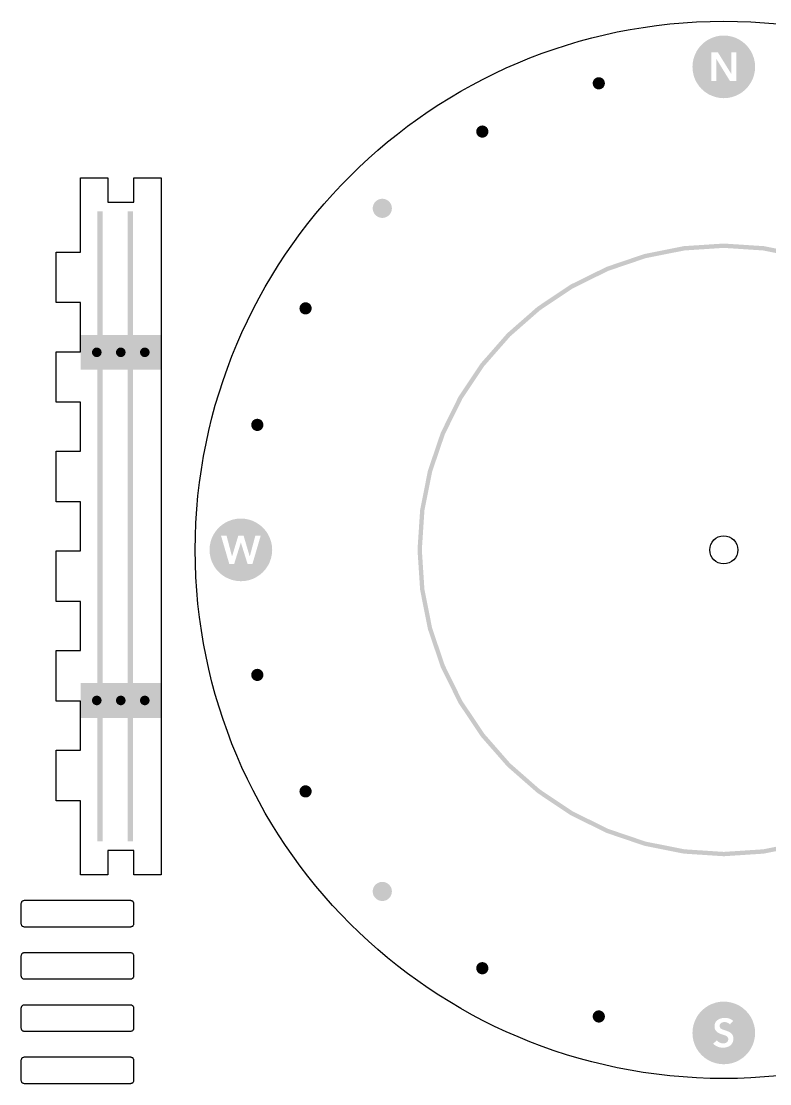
# Model space of a CAD drawing. Header units: millimetres. Extents: x 7 to 181, y 8 to 291.
# Drawn here: x 7 to 93, y 169 to 291 of the extents above; entities that cross this region are included whole.
import ezdxf

# ---------------------------------------------------------------- set-up
doc = ezdxf.new("R2010")
doc.units = ezdxf.units.MM
doc.layers.add('CUT', color=1, linetype='Continuous')
doc.layers.add('RASTER', color=7, linetype='Continuous')

msp = doc.modelspace()

# ---------------------------------------------------------------- hatches: boundary and pattern name
at = {"layer": 'RASTER'}
h = msp.add_hatch(color=7, dxfattribs=at)
h.paths.add_polyline_path([(91.3, 285.8), (91.269, 285.33), (91.177, 284.868), (91.026, 284.422), (90.818, 284), (90.556, 283.608), (90.246, 283.254), (89.892, 282.944), (89.5, 282.682), (89.078, 282.474), (88.632, 282.323), (88.17, 282.231), (87.7, 282.2), (87.23, 282.231), (86.768, 282.323), (86.322, 282.474), (85.9, 282.682), (85.508, 282.944), (85.154, 283.254), (84.844, 283.608), (84.582, 284), (84.374, 284.422), (84.223, 284.868), (84.131, 285.33), (84.1, 285.8), (84.131, 286.27), (84.223, 286.732), (84.374, 287.178), (84.582, 287.6), (84.844, 287.992), (85.154, 288.346), (85.508, 288.656), (85.9, 288.918), (86.322, 289.126), (86.768, 289.277), (87.23, 289.369), (87.7, 289.4), (88.17, 289.369), (88.632, 289.277), (89.078, 289.126), (89.5, 288.918), (89.892, 288.656), (90.246, 288.346), (90.556, 287.992), (90.818, 287.6), (91.026, 287.178), (91.177, 286.732), (91.269, 286.27)])
h.paths.add_polyline_path([(86.262, 287.45), (86.262, 284.187), (86.843, 284.187), (86.843, 286.708), (86.852, 286.708), (88.4, 284.187), (89.138, 284.187), (89.138, 287.45), (88.557, 287.45), (88.557, 285.007), (88.548, 285.007), (87.032, 287.45), (86.262, 287.45)], flags=0)
for points in [[(74.036, 283.909), (74.03, 283.818), (74.012, 283.728), (73.982, 283.641), (73.942, 283.559), (73.891, 283.483), (73.831, 283.414), (73.762, 283.354), (73.686, 283.303), (73.603, 283.262), (73.517, 283.233), (73.427, 283.215), (73.336, 283.209), (73.244, 283.215), (73.154, 283.233), (73.068, 283.262), (72.986, 283.303), (72.909, 283.354), (72.841, 283.414), (72.78, 283.483), (72.729, 283.559), (72.689, 283.641), (72.659, 283.728), (72.642, 283.818), (72.636, 283.909), (72.642, 284), (72.659, 284.09), (72.689, 284.177), (72.729, 284.259), (72.78, 284.335), (72.841, 284.404), (72.909, 284.464), (72.986, 284.515), (73.068, 284.556), (73.154, 284.585), (73.244, 284.603), (73.336, 284.609), (73.427, 284.603), (73.517, 284.585), (73.603, 284.556), (73.686, 284.515), (73.762, 284.464), (73.831, 284.404), (73.891, 284.335), (73.942, 284.259), (73.982, 284.177), (74.012, 284.09), (74.03, 284)], [(60.65, 278.364), (60.644, 278.273), (60.626, 278.183), (60.597, 278.097), (60.556, 278.014), (60.505, 277.938), (60.445, 277.869), (60.376, 277.809), (60.3, 277.758), (60.218, 277.718), (60.131, 277.688), (60.041, 277.67), (59.95, 277.664), (59.859, 277.67), (59.769, 277.688), (59.682, 277.718), (59.6, 277.758), (59.524, 277.809), (59.455, 277.869), (59.395, 277.938), (59.344, 278.014), (59.303, 278.097), (59.274, 278.183), (59.256, 278.273), (59.25, 278.364), (59.256, 278.456), (59.274, 278.546), (59.303, 278.632), (59.344, 278.714), (59.395, 278.791), (59.455, 278.859), (59.524, 278.92), (59.6, 278.971), (59.682, 279.011), (59.769, 279.041), (59.859, 279.058), (59.95, 279.064), (60.041, 279.058), (60.131, 279.041), (60.218, 279.011), (60.3, 278.971), (60.376, 278.92), (60.445, 278.859), (60.505, 278.791), (60.556, 278.714), (60.597, 278.632), (60.626, 278.546), (60.644, 278.456)], [(49.556, 269.544), (49.546, 269.401), (49.518, 269.26), (49.472, 269.123), (49.408, 268.994), (49.328, 268.875), (49.233, 268.767), (49.125, 268.672), (49.006, 268.592), (48.877, 268.528), (48.74, 268.482), (48.599, 268.454), (48.456, 268.444), (48.312, 268.454), (48.171, 268.482), (48.035, 268.528), (47.906, 268.592), (47.786, 268.672), (47.678, 268.767), (47.583, 268.875), (47.503, 268.994), (47.439, 269.123), (47.393, 269.26), (47.365, 269.401), (47.356, 269.544), (47.365, 269.688), (47.393, 269.829), (47.439, 269.965), (47.503, 270.094), (47.583, 270.214), (47.678, 270.322), (47.786, 270.417), (47.906, 270.497), (48.035, 270.561), (48.171, 270.607), (48.312, 270.635), (48.456, 270.644), (48.599, 270.635), (48.74, 270.607), (48.877, 270.561), (49.006, 270.497), (49.125, 270.417), (49.233, 270.322), (49.328, 270.214), (49.408, 270.094), (49.472, 269.965), (49.518, 269.829), (49.546, 269.688)], [(16.3, 269.2), (16.3, 196.8), (15.7, 196.8), (15.7, 269.2)], [(19.8, 269.2), (19.8, 196.8), (19.2, 196.8), (19.2, 269.2)], [(40.336, 258.05), (40.33, 257.959), (40.312, 257.869), (40.282, 257.782), (40.242, 257.7), (40.191, 257.624), (40.131, 257.555), (40.062, 257.495), (39.986, 257.444), (39.903, 257.403), (39.817, 257.374), (39.727, 257.356), (39.636, 257.35), (39.544, 257.356), (39.454, 257.374), (39.368, 257.403), (39.286, 257.444), (39.209, 257.495), (39.141, 257.555), (39.08, 257.624), (39.029, 257.7), (38.989, 257.782), (38.959, 257.869), (38.942, 257.959), (38.936, 258.05), (38.942, 258.141), (38.959, 258.231), (38.989, 258.318), (39.029, 258.4), (39.08, 258.476), (39.141, 258.545), (39.209, 258.605), (39.286, 258.656), (39.368, 258.697), (39.454, 258.726), (39.544, 258.744), (39.636, 258.75), (39.727, 258.744), (39.817, 258.726), (39.903, 258.697), (39.986, 258.656), (40.062, 258.605), (40.131, 258.545), (40.191, 258.476), (40.242, 258.4), (40.282, 258.318), (40.312, 258.231), (40.33, 258.141)], [(23, 255), (23, 251), (13.8, 251), (13.8, 255)], [(16.19, 253), (16.185, 252.928), (16.171, 252.858), (16.148, 252.79), (16.116, 252.725), (16.076, 252.665), (16.029, 252.611), (15.975, 252.564), (15.915, 252.524), (15.85, 252.492), (15.782, 252.469), (15.712, 252.455), (15.64, 252.45), (15.568, 252.455), (15.498, 252.469), (15.43, 252.492), (15.365, 252.524), (15.305, 252.564), (15.251, 252.611), (15.204, 252.665), (15.164, 252.725), (15.132, 252.79), (15.109, 252.858), (15.095, 252.928), (15.09, 253), (15.095, 253.072), (15.109, 253.142), (15.132, 253.21), (15.164, 253.275), (15.204, 253.335), (15.251, 253.389), (15.305, 253.436), (15.365, 253.476), (15.43, 253.508), (15.498, 253.531), (15.568, 253.545), (15.64, 253.55), (15.712, 253.545), (15.782, 253.531), (15.85, 253.508), (15.915, 253.476), (15.975, 253.436), (16.029, 253.389), (16.076, 253.335), (16.116, 253.275), (16.148, 253.21), (16.171, 253.142), (16.185, 253.072)], [(18.95, 253), (18.945, 252.928), (18.931, 252.858), (18.908, 252.79), (18.876, 252.725), (18.836, 252.665), (18.789, 252.611), (18.735, 252.564), (18.675, 252.524), (18.61, 252.492), (18.542, 252.469), (18.472, 252.455), (18.4, 252.45), (18.328, 252.455), (18.258, 252.469), (18.19, 252.492), (18.125, 252.524), (18.065, 252.564), (18.011, 252.611), (17.964, 252.665), (17.924, 252.725), (17.892, 252.79), (17.869, 252.858), (17.855, 252.928), (17.85, 253), (17.855, 253.072), (17.869, 253.142), (17.892, 253.21), (17.924, 253.275), (17.964, 253.335), (18.011, 253.389), (18.065, 253.436), (18.125, 253.476), (18.19, 253.508), (18.258, 253.531), (18.328, 253.545), (18.4, 253.55), (18.472, 253.545), (18.542, 253.531), (18.61, 253.508), (18.675, 253.476), (18.735, 253.436), (18.789, 253.389), (18.836, 253.335), (18.876, 253.275), (18.908, 253.21), (18.931, 253.142), (18.945, 253.072)], [(21.71, 253), (21.705, 252.928), (21.691, 252.858), (21.668, 252.79), (21.636, 252.725), (21.596, 252.665), (21.549, 252.611), (21.495, 252.564), (21.435, 252.524), (21.37, 252.492), (21.302, 252.469), (21.232, 252.455), (21.16, 252.45), (21.088, 252.455), (21.018, 252.469), (20.95, 252.492), (20.885, 252.524), (20.825, 252.564), (20.771, 252.611), (20.724, 252.665), (20.684, 252.725), (20.652, 252.79), (20.629, 252.858), (20.615, 252.928), (20.61, 253), (20.615, 253.072), (20.629, 253.142), (20.652, 253.21), (20.684, 253.275), (20.724, 253.335), (20.771, 253.389), (20.825, 253.436), (20.885, 253.476), (20.95, 253.508), (21.018, 253.531), (21.088, 253.545), (21.16, 253.55), (21.232, 253.545), (21.302, 253.531), (21.37, 253.508), (21.435, 253.476), (21.495, 253.436), (21.549, 253.389), (21.596, 253.335), (21.636, 253.275), (21.668, 253.21), (21.691, 253.142), (21.705, 253.072)], [(34.791, 244.664), (34.785, 244.573), (34.767, 244.483), (34.738, 244.397), (34.697, 244.314), (34.646, 244.238), (34.586, 244.169), (34.517, 244.109), (34.441, 244.058), (34.359, 244.018), (34.272, 243.988), (34.182, 243.97), (34.091, 243.964), (34, 243.97), (33.91, 243.988), (33.823, 244.018), (33.741, 244.058), (33.665, 244.109), (33.596, 244.169), (33.536, 244.238), (33.485, 244.314), (33.444, 244.397), (33.415, 244.483), (33.397, 244.573), (33.391, 244.664), (33.397, 244.756), (33.415, 244.846), (33.444, 244.932), (33.485, 245.014), (33.536, 245.091), (33.596, 245.159), (33.665, 245.22), (33.741, 245.271), (33.823, 245.311), (33.91, 245.341), (34, 245.358), (34.091, 245.364), (34.182, 245.358), (34.272, 245.341), (34.359, 245.311), (34.441, 245.271), (34.517, 245.22), (34.586, 245.159), (34.646, 245.091), (34.697, 245.014), (34.738, 244.932), (34.767, 244.846), (34.785, 244.756)], [(34.791, 215.936), (34.785, 215.844), (34.767, 215.754), (34.738, 215.668), (34.697, 215.586), (34.646, 215.509), (34.586, 215.441), (34.517, 215.38), (34.441, 215.329), (34.359, 215.289), (34.272, 215.259), (34.182, 215.242), (34.091, 215.236), (34, 215.242), (33.91, 215.259), (33.823, 215.289), (33.741, 215.329), (33.665, 215.38), (33.596, 215.441), (33.536, 215.509), (33.485, 215.586), (33.444, 215.668), (33.415, 215.754), (33.397, 215.844), (33.391, 215.936), (33.397, 216.027), (33.415, 216.117), (33.444, 216.203), (33.485, 216.286), (33.536, 216.362), (33.596, 216.431), (33.665, 216.491), (33.741, 216.542), (33.823, 216.582), (33.91, 216.612), (34, 216.63), (34.091, 216.636), (34.182, 216.63), (34.272, 216.612), (34.359, 216.582), (34.441, 216.542), (34.517, 216.491), (34.586, 216.431), (34.646, 216.362), (34.697, 216.286), (34.738, 216.203), (34.767, 216.117), (34.785, 216.027)], [(23, 215), (23, 211), (13.8, 211), (13.8, 215)], [(16.19, 213), (16.185, 212.928), (16.171, 212.858), (16.148, 212.79), (16.116, 212.725), (16.076, 212.665), (16.029, 212.611), (15.975, 212.564), (15.915, 212.524), (15.85, 212.492), (15.782, 212.469), (15.712, 212.455), (15.64, 212.45), (15.568, 212.455), (15.498, 212.469), (15.43, 212.492), (15.365, 212.524), (15.305, 212.564), (15.251, 212.611), (15.204, 212.665), (15.164, 212.725), (15.132, 212.79), (15.109, 212.858), (15.095, 212.928), (15.09, 213), (15.095, 213.072), (15.109, 213.142), (15.132, 213.21), (15.164, 213.275), (15.204, 213.335), (15.251, 213.389), (15.305, 213.436), (15.365, 213.476), (15.43, 213.508), (15.498, 213.531), (15.568, 213.545), (15.64, 213.55), (15.712, 213.545), (15.782, 213.531), (15.85, 213.508), (15.915, 213.476), (15.975, 213.436), (16.029, 213.389), (16.076, 213.335), (16.116, 213.275), (16.148, 213.21), (16.171, 213.142), (16.185, 213.072)], [(18.95, 213), (18.945, 212.928), (18.931, 212.858), (18.908, 212.79), (18.876, 212.725), (18.836, 212.665), (18.789, 212.611), (18.735, 212.564), (18.675, 212.524), (18.61, 212.492), (18.542, 212.469), (18.472, 212.455), (18.4, 212.45), (18.328, 212.455), (18.258, 212.469), (18.19, 212.492), (18.125, 212.524), (18.065, 212.564), (18.011, 212.611), (17.964, 212.665), (17.924, 212.725), (17.892, 212.79), (17.869, 212.858), (17.855, 212.928), (17.85, 213), (17.855, 213.072), (17.869, 213.142), (17.892, 213.21), (17.924, 213.275), (17.964, 213.335), (18.011, 213.389), (18.065, 213.436), (18.125, 213.476), (18.19, 213.508), (18.258, 213.531), (18.328, 213.545), (18.4, 213.55), (18.472, 213.545), (18.542, 213.531), (18.61, 213.508), (18.675, 213.476), (18.735, 213.436), (18.789, 213.389), (18.836, 213.335), (18.876, 213.275), (18.908, 213.21), (18.931, 213.142), (18.945, 213.072)], [(21.71, 213), (21.705, 212.928), (21.691, 212.858), (21.668, 212.79), (21.636, 212.725), (21.596, 212.665), (21.549, 212.611), (21.495, 212.564), (21.435, 212.524), (21.37, 212.492), (21.302, 212.469), (21.232, 212.455), (21.16, 212.45), (21.088, 212.455), (21.018, 212.469), (20.95, 212.492), (20.885, 212.524), (20.825, 212.564), (20.771, 212.611), (20.724, 212.665), (20.684, 212.725), (20.652, 212.79), (20.629, 212.858), (20.615, 212.928), (20.61, 213), (20.615, 213.072), (20.629, 213.142), (20.652, 213.21), (20.684, 213.275), (20.724, 213.335), (20.771, 213.389), (20.825, 213.436), (20.885, 213.476), (20.95, 213.508), (21.018, 213.531), (21.088, 213.545), (21.16, 213.55), (21.232, 213.545), (21.302, 213.531), (21.37, 213.508), (21.435, 213.476), (21.495, 213.436), (21.549, 213.389), (21.596, 213.335), (21.636, 213.275), (21.668, 213.21), (21.691, 213.142), (21.705, 213.072)], [(40.336, 202.55), (40.33, 202.459), (40.312, 202.369), (40.282, 202.282), (40.242, 202.2), (40.191, 202.124), (40.131, 202.055), (40.062, 201.995), (39.986, 201.944), (39.903, 201.903), (39.817, 201.874), (39.727, 201.856), (39.636, 201.85), (39.544, 201.856), (39.454, 201.874), (39.368, 201.903), (39.286, 201.944), (39.209, 201.995), (39.141, 202.055), (39.08, 202.124), (39.029, 202.2), (38.989, 202.282), (38.959, 202.369), (38.942, 202.459), (38.936, 202.55), (38.942, 202.641), (38.959, 202.731), (38.989, 202.818), (39.029, 202.9), (39.08, 202.976), (39.141, 203.045), (39.209, 203.105), (39.286, 203.156), (39.368, 203.197), (39.454, 203.226), (39.544, 203.244), (39.636, 203.25), (39.727, 203.244), (39.817, 203.226), (39.903, 203.197), (39.986, 203.156), (40.062, 203.105), (40.131, 203.045), (40.191, 202.976), (40.242, 202.9), (40.282, 202.818), (40.312, 202.731), (40.33, 202.641)], [(49.556, 191.056), (49.546, 190.912), (49.518, 190.771), (49.472, 190.635), (49.408, 190.506), (49.328, 190.386), (49.233, 190.278), (49.125, 190.183), (49.006, 190.103), (48.877, 190.039), (48.74, 189.993), (48.599, 189.965), (48.456, 189.956), (48.312, 189.965), (48.171, 189.993), (48.035, 190.039), (47.906, 190.103), (47.786, 190.183), (47.678, 190.278), (47.583, 190.386), (47.503, 190.506), (47.439, 190.635), (47.393, 190.771), (47.365, 190.912), (47.356, 191.056), (47.365, 191.199), (47.393, 191.34), (47.439, 191.477), (47.503, 191.606), (47.583, 191.725), (47.678, 191.833), (47.786, 191.928), (47.906, 192.008), (48.035, 192.072), (48.171, 192.118), (48.312, 192.146), (48.456, 192.156), (48.599, 192.146), (48.74, 192.118), (48.877, 192.072), (49.006, 192.008), (49.125, 191.928), (49.233, 191.833), (49.328, 191.725), (49.408, 191.606), (49.472, 191.477), (49.518, 191.34), (49.546, 191.199)], [(60.65, 182.236), (60.644, 182.144), (60.626, 182.054), (60.597, 181.968), (60.556, 181.886), (60.505, 181.809), (60.445, 181.741), (60.376, 181.68), (60.3, 181.629), (60.218, 181.589), (60.131, 181.559), (60.041, 181.542), (59.95, 181.536), (59.859, 181.542), (59.769, 181.559), (59.682, 181.589), (59.6, 181.629), (59.524, 181.68), (59.455, 181.741), (59.395, 181.809), (59.344, 181.886), (59.303, 181.968), (59.274, 182.054), (59.256, 182.144), (59.25, 182.236), (59.256, 182.327), (59.274, 182.417), (59.303, 182.503), (59.344, 182.586), (59.395, 182.662), (59.455, 182.731), (59.524, 182.791), (59.6, 182.842), (59.682, 182.882), (59.769, 182.912), (59.859, 182.93), (59.95, 182.936), (60.041, 182.93), (60.131, 182.912), (60.218, 182.882), (60.3, 182.842), (60.376, 182.791), (60.445, 182.731), (60.505, 182.662), (60.556, 182.586), (60.597, 182.503), (60.626, 182.417), (60.644, 182.327)], [(74.036, 176.691), (74.03, 176.6), (74.012, 176.51), (73.982, 176.423), (73.942, 176.341), (73.891, 176.265), (73.831, 176.196), (73.762, 176.136), (73.686, 176.085), (73.603, 176.044), (73.517, 176.015), (73.427, 175.997), (73.336, 175.991), (73.244, 175.997), (73.154, 176.015), (73.068, 176.044), (72.986, 176.085), (72.909, 176.136), (72.841, 176.196), (72.78, 176.265), (72.729, 176.341), (72.689, 176.423), (72.659, 176.51), (72.642, 176.6), (72.636, 176.691), (72.642, 176.782), (72.659, 176.872), (72.689, 176.959), (72.729, 177.041), (72.78, 177.117), (72.841, 177.186), (72.909, 177.246), (72.986, 177.297), (73.068, 177.338), (73.154, 177.367), (73.244, 177.385), (73.336, 177.391), (73.427, 177.385), (73.517, 177.367), (73.603, 177.338), (73.686, 177.297), (73.762, 177.246), (73.831, 177.186), (73.891, 177.117), (73.942, 177.041), (73.982, 176.959), (74.012, 176.872), (74.03, 176.782)]]:
    msp.add_hatch(color=7, dxfattribs=at).paths.add_polyline_path(points)
h = msp.add_hatch(color=7, dxfattribs=at)
h.paths.add_polyline_path([(122.9, 230.3), (122.599, 225.705), (121.701, 221.19), (120.221, 216.83), (118.184, 212.7), (115.626, 208.872), (112.59, 205.41), (109.128, 202.374), (105.3, 199.816), (101.17, 197.779), (96.81, 196.299), (92.295, 195.401), (87.7, 195.1), (83.105, 195.401), (78.59, 196.299), (74.23, 197.779), (70.1, 199.816), (66.272, 202.374), (62.81, 205.41), (59.774, 208.872), (57.216, 212.7), (55.179, 216.83), (53.699, 221.19), (52.801, 225.705), (52.5, 230.3), (52.801, 234.895), (53.699, 239.41), (55.179, 243.77), (57.216, 247.9), (59.774, 251.728), (62.81, 255.19), (66.272, 258.226), (70.1, 260.784), (74.23, 262.821), (78.59, 264.301), (83.105, 265.199), (87.7, 265.5), (92.295, 265.199), (96.81, 264.301), (101.17, 262.821), (105.3, 260.784), (109.128, 258.226), (112.59, 255.19), (115.626, 251.728), (118.184, 247.9), (120.221, 243.77), (121.701, 239.41), (122.599, 234.895)])
h.paths.add_polyline_path([(122.4, 230.3), (122.103, 225.771), (121.218, 221.319), (119.759, 217.021), (117.751, 212.95), (115.229, 209.176), (112.237, 205.763), (108.824, 202.771), (105.05, 200.249), (100.979, 198.241), (96.681, 196.782), (92.229, 195.897), (87.7, 195.6), (83.171, 195.897), (78.719, 196.782), (74.421, 198.241), (70.35, 200.249), (66.576, 202.771), (63.163, 205.763), (60.171, 209.176), (57.649, 212.95), (55.641, 217.021), (54.182, 221.319), (53.297, 225.771), (53, 230.3), (53.297, 234.829), (54.182, 239.281), (55.641, 243.579), (57.649, 247.65), (60.171, 251.424), (63.163, 254.837), (66.576, 257.829), (70.35, 260.351), (74.421, 262.359), (78.719, 263.818), (83.171, 264.703), (87.7, 265), (92.229, 264.703), (96.681, 263.818), (100.979, 262.359), (105.05, 260.351), (108.824, 257.829), (112.237, 254.837), (115.229, 251.424), (117.751, 247.65), (119.759, 243.579), (121.218, 239.281), (122.103, 234.829)], flags=0)
h = msp.add_hatch(color=7, dxfattribs=at)
h.paths.add_polyline_path([(35.8, 230.3), (35.769, 229.83), (35.677, 229.368), (35.526, 228.922), (35.318, 228.5), (35.056, 228.108), (34.746, 227.754), (34.392, 227.444), (34, 227.182), (33.578, 226.974), (33.132, 226.823), (32.67, 226.731), (32.2, 226.7), (31.73, 226.731), (31.268, 226.823), (30.822, 226.974), (30.4, 227.182), (30.008, 227.444), (29.654, 227.754), (29.344, 228.108), (29.082, 228.5), (28.874, 228.922), (28.723, 229.368), (28.631, 229.83), (28.6, 230.3), (28.631, 230.77), (28.723, 231.232), (28.874, 231.678), (29.082, 232.1), (29.344, 232.492), (29.654, 232.846), (30.008, 233.156), (30.4, 233.418), (30.822, 233.626), (31.268, 233.777), (31.73, 233.869), (32.2, 233.9), (32.67, 233.869), (33.132, 233.777), (33.578, 233.626), (34, 233.418), (34.392, 233.156), (34.746, 232.846), (35.056, 232.492), (35.318, 232.1), (35.526, 231.678), (35.677, 231.232), (35.769, 230.77)])
h.paths.add_polyline_path([(29.914, 231.95), (30.868, 228.687), (31.43, 228.687), (32.195, 231.134), (32.205, 231.134), (32.97, 228.687), (33.532, 228.687), (34.486, 231.95), (33.868, 231.95), (33.223, 229.554), (33.214, 229.554), (32.509, 231.95), (31.91, 231.95), (31.191, 229.554), (31.182, 229.554), (30.55, 231.95), (29.914, 231.95)], flags=0)
h = msp.add_hatch(color=7, dxfattribs=at)
h.paths.add_polyline_path([(91.3, 174.8), (91.269, 174.33), (91.177, 173.868), (91.026, 173.422), (90.818, 173), (90.556, 172.608), (90.246, 172.254), (89.892, 171.944), (89.5, 171.682), (89.078, 171.474), (88.632, 171.323), (88.17, 171.231), (87.7, 171.2), (87.23, 171.231), (86.768, 171.323), (86.322, 171.474), (85.9, 171.682), (85.508, 171.944), (85.154, 172.254), (84.844, 172.608), (84.582, 173), (84.374, 173.422), (84.223, 173.868), (84.131, 174.33), (84.1, 174.8), (84.131, 175.27), (84.223, 175.732), (84.374, 176.178), (84.582, 176.6), (84.844, 176.992), (85.154, 177.346), (85.508, 177.656), (85.9, 177.918), (86.322, 178.126), (86.768, 178.277), (87.23, 178.369), (87.7, 178.4), (88.17, 178.369), (88.632, 178.277), (89.078, 178.126), (89.5, 177.918), (89.892, 177.656), (90.246, 177.346), (90.556, 176.992), (90.818, 176.6), (91.026, 176.178), (91.177, 175.732), (91.269, 175.27)])
h.paths.add_polyline_path([(88.4, 175.768), (88.778, 176.182), (88.73, 176.225), (88.68, 176.264), (88.627, 176.301), (88.573, 176.336), (88.516, 176.367), (88.457, 176.396), (88.396, 176.422), (88.334, 176.445), (88.27, 176.466), (88.206, 176.483), (88.143, 176.498), (88.08, 176.511), (88.017, 176.52), (87.954, 176.527), (87.891, 176.531), (87.829, 176.533), (87.774, 176.532), (87.719, 176.529), (87.664, 176.525), (87.61, 176.518), (87.555, 176.51), (87.501, 176.5), (87.447, 176.489), (87.394, 176.475), (87.341, 176.46), (87.289, 176.442), (87.239, 176.423), (87.191, 176.402), (87.144, 176.38), (87.098, 176.355), (87.054, 176.328), (87.011, 176.3), (86.97, 176.27), (86.931, 176.237), (86.894, 176.203), (86.859, 176.167), (86.826, 176.129), (86.795, 176.089), (86.766, 176.047), (86.739, 176.003), (86.715, 175.957), (86.694, 175.909), (86.676, 175.858), (86.661, 175.806), (86.65, 175.751), (86.642, 175.694), (86.637, 175.635), (86.636, 175.574), (86.637, 175.518), (86.64, 175.464), (86.646, 175.412), (86.654, 175.363), (86.664, 175.316), (86.677, 175.271), (86.692, 175.229), (86.709, 175.189), (86.728, 175.152), (86.749, 175.115), (86.771, 175.08), (86.794, 175.047), (86.819, 175.015), (86.844, 174.985), (86.872, 174.956), (86.901, 174.929), (86.93, 174.903), (86.961, 174.879), (86.993, 174.855), (87.026, 174.833), (87.059, 174.813), (87.094, 174.793), (87.129, 174.775), (87.165, 174.759), (87.202, 174.743), (87.239, 174.727), (87.276, 174.713), (87.313, 174.699), (87.35, 174.685), (87.387, 174.672), (87.424, 174.66), (87.46, 174.648), (87.498, 174.635), (87.536, 174.623), (87.572, 174.611), (87.609, 174.598), (87.645, 174.586), (87.681, 174.574), (87.716, 174.563), (87.751, 174.551), (87.785, 174.539), (87.818, 174.527), (87.849, 174.514), (87.88, 174.501), (87.909, 174.487), (87.937, 174.473), (87.964, 174.458), (87.99, 174.443), (88.015, 174.427), (88.038, 174.41), (88.061, 174.393), (88.081, 174.375), (88.101, 174.356), (88.119, 174.337), (88.136, 174.316), (88.152, 174.295), (88.166, 174.273), (88.178, 174.25), (88.188, 174.225), (88.197, 174.199), (88.203, 174.172), (88.208, 174.143), (88.211, 174.113), (88.211, 174.081), (88.211, 174.048), (88.208, 174.017), (88.204, 173.987), (88.198, 173.958), (88.191, 173.931), (88.182, 173.905), (88.171, 173.881), (88.158, 173.858), (88.145, 173.836), (88.13, 173.815), (88.114, 173.794), (88.097, 173.775), (88.08, 173.757), (88.061, 173.74), (88.041, 173.723), (88.02, 173.708), (87.999, 173.693), (87.976, 173.68), (87.953, 173.668), (87.93, 173.657), (87.906, 173.647), (87.881, 173.637), (87.855, 173.63), (87.829, 173.623), (87.803, 173.617), (87.776, 173.612), (87.75, 173.607), (87.724, 173.604), (87.698, 173.601), (87.673, 173.599), (87.647, 173.598), (87.622, 173.597), (87.573, 173.599), (87.524, 173.603), (87.476, 173.611), (87.426, 173.622), (87.377, 173.635), (87.327, 173.652), (87.278, 173.671), (87.228, 173.694), (87.179, 173.719), (87.132, 173.747), (87.089, 173.776), (87.047, 173.808), (87.009, 173.842), (86.972, 173.878), (86.939, 173.916), (86.907, 173.957), (86.493, 173.57), (86.543, 173.514), (86.596, 173.462), (86.653, 173.413), (86.714, 173.367), (86.778, 173.326), (86.845, 173.288), (86.916, 173.253), (86.99, 173.222), (87.067, 173.194), (87.143, 173.17), (87.22, 173.15), (87.298, 173.134), (87.376, 173.121), (87.454, 173.112), (87.533, 173.106), (87.612, 173.104), (87.672, 173.105), (87.731, 173.108), (87.789, 173.113), (87.846, 173.12), (87.903, 173.129), (87.959, 173.141), (88.014, 173.154), (88.069, 173.169), (88.122, 173.186), (88.173, 173.205), (88.223, 173.226), (88.271, 173.249), (88.318, 173.275), (88.362, 173.302), (88.405, 173.331), (88.446, 173.362), (88.486, 173.396), (88.523, 173.431), (88.558, 173.468), (88.592, 173.508), (88.623, 173.55), (88.652, 173.593), (88.679, 173.639), (88.705, 173.687), (88.727, 173.737), (88.747, 173.789), (88.764, 173.843), (88.777, 173.9), (88.788, 173.958), (88.795, 174.019), (88.8, 174.081), (88.801, 174.146), (88.8, 174.204), (88.796, 174.261), (88.789, 174.314), (88.779, 174.366), (88.766, 174.415), (88.751, 174.461), (88.733, 174.505), (88.711, 174.547), (88.688, 174.586), (88.663, 174.624), (88.637, 174.66), (88.609, 174.694), (88.579, 174.727), (88.548, 174.757), (88.515, 174.786), (88.481, 174.814), (88.445, 174.84), (88.409, 174.864), (88.372, 174.887), (88.334, 174.909), (88.295, 174.93), (88.255, 174.949), (88.214, 174.968), (88.172, 174.984), (88.13, 175), (88.089, 175.016), (88.048, 175.031), (88.007, 175.045), (87.967, 175.06), (87.927, 175.073), (87.887, 175.087), (87.847, 175.1), (87.813, 175.11), (87.78, 175.12), (87.747, 175.131), (87.715, 175.141), (87.684, 175.151), (87.653, 175.162), (87.623, 175.172), (87.594, 175.182), (87.566, 175.193), (87.539, 175.204), (87.512, 175.216), (87.487, 175.227), (87.464, 175.24), (87.441, 175.252), (87.419, 175.266), (87.398, 175.279), (87.379, 175.293), (87.36, 175.308), (87.343, 175.324), (87.326, 175.34), (87.311, 175.357), (87.297, 175.375), (87.284, 175.394), (87.271, 175.413), (87.261, 175.433), (87.251, 175.454), (87.243, 175.476), (87.237, 175.499), (87.232, 175.523), (87.228, 175.549), (87.226, 175.575), (87.225, 175.602), (87.226, 175.631), (87.229, 175.66), (87.233, 175.687), (87.239, 175.713), (87.246, 175.738), (87.255, 175.762), (87.266, 175.785), (87.278, 175.807), (87.292, 175.828), (87.307, 175.847), (87.322, 175.866), (87.339, 175.884), (87.356, 175.901), (87.375, 175.917), (87.394, 175.931), (87.414, 175.945), (87.435, 175.958), (87.457, 175.97), (87.479, 175.981), (87.502, 175.991), (87.525, 176.001), (87.549, 176.009), (87.574, 176.017), (87.599, 176.023), (87.624, 176.029), (87.649, 176.035), (87.675, 176.039), (87.7, 176.042), (87.725, 176.045), (87.751, 176.047), (87.776, 176.048), (87.801, 176.049), (87.844, 176.048), (87.886, 176.044), (87.929, 176.037), (87.971, 176.029), (88.014, 176.017), (88.056, 176.003), (88.098, 175.987), (88.14, 175.968), (88.181, 175.947), (88.219, 175.925), (88.256, 175.902), (88.289, 175.878), (88.321, 175.852), (88.35, 175.825), (88.376, 175.797), (88.4, 175.768)], flags=0)

# ---------------------------------------------------------------- linework, layer by layer
at = {"layer": 'CUT'}
for points in [[(23.04, 270.2), (23.04, 195.8), (23.04, 192.96), (19.893, 192.96), (19.893, 195.76), (16.907, 195.76), (16.907, 192.96), (13.76, 192.96), (13.76, 195.8), (13.76, 201.483), (10.96, 201.483), (10.96, 207.286), (13.76, 207.286), (13.76, 212.929), (10.96, 212.929), (10.96, 218.732), (13.76, 218.732), (13.76, 224.375), (10.96, 224.375), (10.96, 230.178), (13.76, 230.178), (13.76, 235.822), (10.96, 235.822), (10.96, 241.625), (13.76, 241.625), (13.76, 247.268), (10.96, 247.268), (10.96, 253.071), (13.76, 253.071), (13.76, 258.714), (10.96, 258.714), (10.96, 264.517), (13.76, 264.517), (13.76, 270.2), (13.76, 273.04), (16.907, 273.04), (16.907, 270.24), (19.893, 270.24), (19.893, 273.04), (23.04, 273.04)], [(6.96, 189.601), (6.963, 189.668), (6.972, 189.73), (6.987, 189.788), (7.009, 189.84), (7.037, 189.887), (7.072, 189.928), (7.113, 189.963), (7.16, 189.991), (7.212, 190.013), (7.27, 190.028), (7.332, 190.037), (7.399, 190.04), (19.441, 190.04), (19.508, 190.037), (19.57, 190.028), (19.628, 190.013), (19.68, 189.991), (19.727, 189.963), (19.768, 189.928), (19.803, 189.887), (19.831, 189.84), (19.853, 189.788), (19.868, 189.73), (19.877, 189.668), (19.88, 189.601), (19.88, 187.399), (19.877, 187.332), (19.868, 187.27), (19.853, 187.212), (19.831, 187.16), (19.803, 187.113), (19.768, 187.072), (19.727, 187.037), (19.68, 187.009), (19.628, 186.987), (19.57, 186.972), (19.508, 186.963), (19.441, 186.96), (7.399, 186.96), (7.332, 186.963), (7.27, 186.972), (7.212, 186.987), (7.16, 187.009), (7.113, 187.037), (7.072, 187.072), (7.037, 187.113), (7.009, 187.16), (6.987, 187.212), (6.972, 187.27), (6.963, 187.332), (6.96, 187.399)], [(6.96, 183.601), (6.963, 183.668), (6.972, 183.73), (6.987, 183.788), (7.009, 183.84), (7.037, 183.887), (7.072, 183.928), (7.113, 183.963), (7.16, 183.991), (7.212, 184.013), (7.27, 184.028), (7.332, 184.037), (7.399, 184.04), (19.441, 184.04), (19.508, 184.037), (19.57, 184.028), (19.628, 184.013), (19.68, 183.991), (19.727, 183.963), (19.768, 183.928), (19.803, 183.887), (19.831, 183.84), (19.853, 183.788), (19.868, 183.73), (19.877, 183.668), (19.88, 183.601), (19.88, 181.399), (19.877, 181.332), (19.868, 181.27), (19.853, 181.212), (19.831, 181.16), (19.803, 181.113), (19.768, 181.072), (19.727, 181.037), (19.68, 181.009), (19.628, 180.987), (19.57, 180.972), (19.508, 180.963), (19.441, 180.96), (7.399, 180.96), (7.332, 180.963), (7.27, 180.972), (7.212, 180.987), (7.16, 181.009), (7.113, 181.037), (7.072, 181.072), (7.037, 181.113), (7.009, 181.16), (6.987, 181.212), (6.972, 181.27), (6.963, 181.332), (6.96, 181.399)], [(6.96, 177.601), (6.963, 177.668), (6.972, 177.73), (6.987, 177.788), (7.009, 177.84), (7.037, 177.887), (7.072, 177.928), (7.113, 177.963), (7.16, 177.991), (7.212, 178.013), (7.27, 178.028), (7.332, 178.037), (7.399, 178.04), (19.441, 178.04), (19.508, 178.037), (19.57, 178.028), (19.628, 178.013), (19.68, 177.991), (19.727, 177.963), (19.768, 177.928), (19.803, 177.887), (19.831, 177.84), (19.853, 177.788), (19.868, 177.73), (19.877, 177.668), (19.88, 177.601), (19.88, 175.399), (19.877, 175.332), (19.868, 175.27), (19.853, 175.212), (19.831, 175.16), (19.803, 175.113), (19.768, 175.072), (19.727, 175.037), (19.68, 175.009), (19.628, 174.987), (19.57, 174.972), (19.508, 174.963), (19.441, 174.96), (7.399, 174.96), (7.332, 174.963), (7.27, 174.972), (7.212, 174.987), (7.16, 175.009), (7.113, 175.037), (7.072, 175.072), (7.037, 175.113), (7.009, 175.16), (6.987, 175.212), (6.972, 175.27), (6.963, 175.332), (6.96, 175.399)], [(6.96, 171.601), (6.963, 171.668), (6.972, 171.73), (6.987, 171.788), (7.009, 171.84), (7.037, 171.887), (7.072, 171.928), (7.113, 171.963), (7.16, 171.991), (7.212, 172.013), (7.27, 172.028), (7.332, 172.037), (7.399, 172.04), (19.441, 172.04), (19.508, 172.037), (19.57, 172.028), (19.628, 172.013), (19.68, 171.991), (19.727, 171.963), (19.768, 171.928), (19.803, 171.887), (19.831, 171.84), (19.853, 171.788), (19.868, 171.73), (19.877, 171.668), (19.88, 171.601), (19.88, 169.399), (19.877, 169.332), (19.868, 169.27), (19.853, 169.212), (19.831, 169.16), (19.803, 169.113), (19.768, 169.072), (19.727, 169.037), (19.68, 169.009), (19.628, 168.987), (19.57, 168.972), (19.508, 168.963), (19.441, 168.96), (7.399, 168.96), (7.332, 168.963), (7.27, 168.972), (7.212, 168.987), (7.16, 169.009), (7.113, 169.037), (7.072, 169.072), (7.037, 169.113), (7.009, 169.16), (6.987, 169.212), (6.972, 169.27), (6.963, 169.332), (6.96, 169.399)]]:
    msp.add_lwpolyline(points, close=True, dxfattribs=at)
for radius in [60.74, 1.61]:
    msp.add_circle((87.7, 230.3), radius, dxfattribs=at)

doc.saveas('drawing.dxf')
